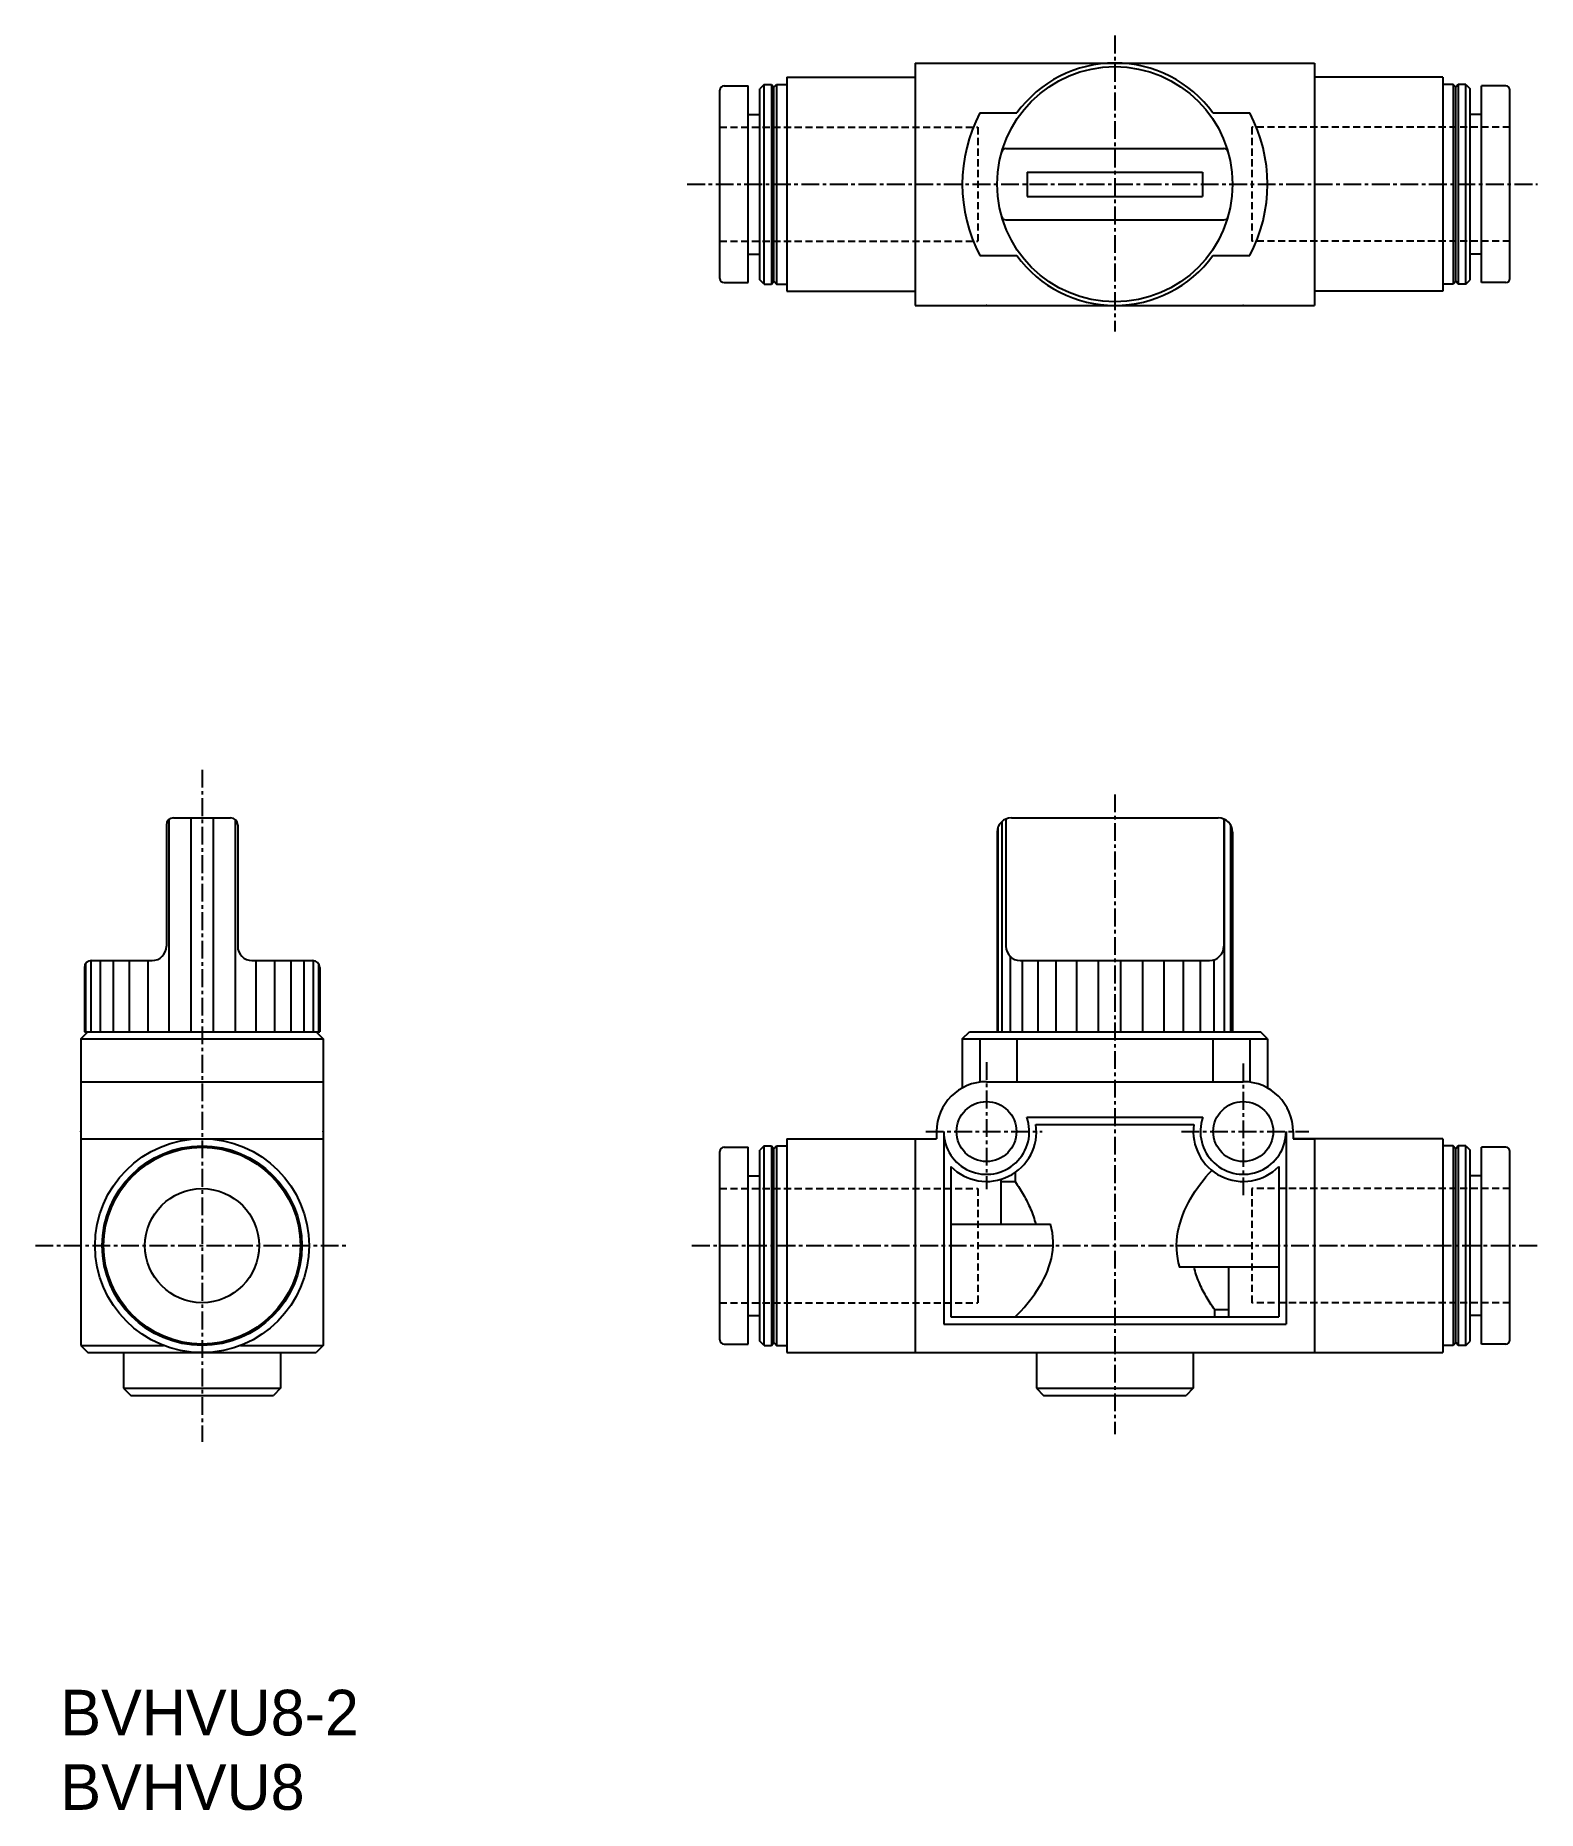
# Model space of a CAD drawing. Extents: x 96 to 201, y 145 to 269.
import ezdxf

# ---------------------------------------------------------------- set-up
doc = ezdxf.new("R2010")
doc.units = 0
doc.linetypes.add('CENTER', pattern=[2, 1.25, -0.25, 0.25, -0.25])
doc.linetypes.add('DASHED', pattern=[0.75, 0.5, -0.25])
doc.layers.get('0').update_dxf_attribs({"linetype": 'CONTINUOUS'})
doc.layers.add('CENTER', color=1, linetype='CENTER')

msp = doc.modelspace()

# ---------------------------------------------------------------- linework, layer by layer
at = {"color": 7, "linetype": 'CONTINUOUS'}
for p, q in [((157.61, 267.12), (185.61, 267.12)), ((157.61, 267.12), (157.61, 250.12)), ((185.61, 267.12), (185.61, 250.12)), ((143.91, 252.02), (143.91, 265.22)), ((144.21, 265.52), (145.91, 265.52)), ((145.91, 251.72), (145.91, 265.52)), ((147.01, 265.62), (146.71, 265.32)), ((146.71, 251.92), (146.71, 265.32)), ((147.01, 251.62), (147.01, 265.62)), ((147.01, 265.62), (147.53, 265.62)), ((147.53, 265.62), (147.53, 251.62)), ((147.53, 265.62), (147.71, 265.42)), ((147.71, 265.42), (147.88, 265.62)), ((147.71, 251.82), (147.71, 265.42)), ((147.88, 265.62), (147.88, 251.62)), ((147.88, 265.62), (148.61, 265.62)), ((148.61, 266.12), (157.61, 266.12)), ((148.61, 266.12), (148.61, 251.12)), ((194.61, 266.12), (185.61, 266.12)), ((194.61, 266.12), (194.61, 251.12)), ((195.33, 265.62), (194.61, 265.62)), ((195.33, 265.62), (195.33, 251.62)), ((195.51, 265.42), (195.33, 265.62)), ((195.68, 265.62), (195.51, 265.42)), ((195.51, 251.82), (195.51, 265.42)), ((195.68, 265.62), (195.68, 251.62)), ((196.21, 265.62), (195.68, 265.62)), ((196.21, 251.62), (196.21, 265.62)), ((196.21, 265.62), (196.51, 265.32)), ((196.51, 251.92), (196.51, 265.32)), ((199.01, 265.52), (197.31, 265.52)), ((197.31, 251.72), (197.31, 265.52)), ((199.31, 252.02), (199.31, 265.22)), ((145.91, 263.52), (146.71, 263.52)), ((162.15, 263.62), (164.74, 263.62)), ((178.48, 263.62), (181.07, 263.62)), ((197.31, 263.52), (196.51, 263.52)), ((163.97, 261.12), (179.25, 261.12)), ((165.46, 259.47), (177.76, 259.47)), ((165.46, 259.47), (165.46, 257.77)), ((177.76, 259.47), (177.76, 257.77)), ((165.46, 257.77), (177.76, 257.77)), ((163.97, 256.12), (179.25, 256.12)), ((145.91, 253.72), (146.71, 253.72)), ((162.15, 253.62), (164.74, 253.62)), ((178.48, 253.62), (181.07, 253.62)), ((197.31, 253.72), (196.51, 253.72)), ((144.21, 251.72), (145.91, 251.72)), ((147.01, 251.62), (146.71, 251.92)), ((147.01, 251.62), (147.53, 251.62)), ((147.53, 251.62), (147.71, 251.82)), ((147.71, 251.82), (147.88, 251.62)), ((147.88, 251.62), (148.61, 251.62)), ((195.33, 251.62), (194.61, 251.62)), ((195.51, 251.82), (195.33, 251.62)), ((195.68, 251.62), (195.51, 251.82)), ((196.21, 251.62), (195.68, 251.62)), ((196.21, 251.62), (196.51, 251.92)), ((199.01, 251.72), (197.31, 251.72)), ((148.61, 251.12), (157.61, 251.12)), ((194.61, 251.12), (185.61, 251.12)), ((157.61, 250.12), (185.61, 250.12)), ((105.61, 214.18), (109.61, 214.18)), ((106.82, 214.18), (106.82, 199.18)), ((108.39, 214.18), (108.39, 199.18)), ((164.36, 214.18), (178.86, 214.18)), ((105.11, 213.68), (105.11, 205.18)), ((105.28, 214.06), (105.28, 199.18)), ((109.93, 214.06), (109.93, 199.18)), ((110.11, 213.68), (110.11, 205.18)), ((163.36, 213.18), (163.36, 199.18)), ((163.4, 213.45), (163.4, 199.18)), ((163.69, 213.93), (163.69, 199.18)), ((163.97, 214.1), (163.97, 205.18)), ((179.25, 214.1), (179.25, 205.18)), ((179.27, 214.09), (179.27, 199.18)), ((179.71, 213.71), (179.71, 199.18)), ((179.86, 213.18), (179.86, 199.18)), ((99.81, 204.18), (99.81, 199.18)), ((99.86, 204.18), (104.11, 204.18)), ((100.46, 204.18), (100.46, 199.18)), ((101.37, 204.18), (101.37, 199.18)), ((102.51, 204.18), (102.51, 199.18)), ((103.82, 204.18), (103.82, 199.18)), ((111.11, 204.18), (115.36, 204.18)), ((111.39, 204.18), (111.39, 199.18)), ((112.7, 204.18), (112.7, 199.18)), ((113.84, 204.18), (113.84, 199.18)), ((114.75, 204.18), (114.75, 199.18)), ((115.4, 204.18), (115.4, 199.18)), ((164.28, 204.46), (164.28, 199.18)), ((164.97, 204.18), (178.25, 204.18)), ((165.12, 204.18), (165.12, 199.18)), ((166.21, 204.18), (166.21, 199.18)), ((167.48, 204.18), (167.48, 199.18)), ((168.91, 204.18), (168.91, 199.18)), ((170.44, 204.18), (170.44, 199.18)), ((172, 204.18), (172, 199.18)), ((173.55, 204.18), (173.55, 199.18)), ((175.04, 204.18), (175.04, 199.18)), ((176.39, 204.18), (176.39, 199.18)), ((177.58, 204.18), (177.58, 199.18)), ((178.55, 204.18), (178.55, 199.18)), ((99.36, 203.68), (99.36, 199.18)), ((99.44, 203.96), (99.44, 199.18)), ((115.77, 203.96), (115.77, 199.18)), ((115.86, 203.68), (115.86, 199.18)), ((99.11, 198.68), (99.61, 199.18)), ((99.36, 199.18), (115.86, 199.18)), ((115.61, 199.18), (116.11, 198.68)), ((160.91, 198.68), (161.41, 199.18)), ((161.41, 199.18), (181.81, 199.18)), ((182.31, 198.68), (181.81, 199.18)), ((99.11, 198.68), (99.11, 177.18)), ((99.11, 198.68), (116.11, 198.68)), ((116.11, 198.68), (116.11, 177.18)), ((160.91, 198.68), (182.31, 198.68)), ((160.91, 198.68), (160.91, 195.24)), ((162.15, 198.68), (162.15, 195.68)), ((164.74, 198.68), (164.74, 195.68)), ((178.48, 198.68), (178.48, 195.68)), ((181.07, 198.68), (181.07, 195.65)), ((182.31, 198.68), (182.31, 195.24)), ((99.11, 195.68), (116.11, 195.68)), ((162.61, 195.68), (180.61, 195.68)), ((165.44, 193.18), (177.78, 193.18)), ((159.11, 192.18), (159.11, 191.68)), ((159.61, 192.18), (159.61, 178.68)), ((166.07, 192.68), (177.15, 192.68)), ((183.61, 192.18), (183.61, 178.68)), ((184.11, 192.18), (184.11, 191.68)), ((99.11, 191.68), (116.11, 191.68)), ((143.91, 177.58), (143.91, 190.78)), ((144.21, 191.08), (145.91, 191.08)), ((145.91, 177.28), (145.91, 191.08)), ((147.01, 191.18), (146.71, 190.88)), ((146.71, 177.48), (146.71, 190.88)), ((147.01, 177.18), (147.01, 191.18)), ((147.01, 191.18), (147.53, 191.18)), ((147.53, 191.18), (147.53, 177.18)), ((147.53, 191.18), (147.71, 190.98)), ((147.71, 190.98), (147.88, 191.18)), ((147.71, 177.38), (147.71, 190.98)), ((147.88, 191.18), (147.88, 177.18)), ((147.88, 191.18), (148.61, 191.18)), ((148.61, 191.68), (148.61, 176.68)), ((148.61, 191.68), (159.11, 191.68)), ((157.61, 191.68), (157.61, 176.68)), ((194.61, 191.68), (184.11, 191.68)), ((184.11, 191.68), (185.61, 191.68)), ((185.61, 191.68), (185.61, 176.68)), ((194.61, 191.68), (194.61, 176.68)), ((195.33, 191.18), (194.61, 191.18)), ((195.33, 191.18), (195.33, 177.18)), ((195.51, 190.98), (195.33, 191.18)), ((195.68, 191.18), (195.51, 190.98)), ((195.51, 177.38), (195.51, 190.98)), ((195.68, 191.18), (195.68, 177.18)), ((196.21, 191.18), (195.68, 191.18)), ((196.21, 177.18), (196.21, 191.18)), ((196.21, 191.18), (196.51, 190.88)), ((196.51, 177.48), (196.51, 190.88)), ((197.31, 177.28), (197.31, 191.08)), ((199.01, 191.08), (197.31, 191.08)), ((199.31, 177.58), (199.31, 190.78)), ((160.11, 189.73), (160.11, 179.18)), ((164.61, 189.31), (164.61, 188.68)), ((183.11, 189.73), (183.11, 179.18)), ((145.91, 189.08), (146.71, 189.08)), ((163.61, 188.83), (163.61, 185.68)), ((163.61, 188.68), (164.61, 188.68)), ((197.31, 189.08), (196.51, 189.08)), ((160.11, 185.68), (167.1, 185.68)), ((183.11, 182.68), (176.12, 182.68)), ((179.61, 179.18), (179.61, 182.68)), ((145.91, 179.28), (146.71, 179.28)), ((179.61, 179.68), (178.61, 179.68)), ((178.61, 179.18), (178.61, 179.68)), ((197.31, 179.28), (196.51, 179.28)), ((159.61, 178.68), (183.61, 178.68)), ((160.11, 179.18), (183.11, 179.18)), ((99.11, 177.18), (104.91, 177.18)), ((99.11, 177.18), (99.61, 176.68)), ((110.3, 177.18), (116.11, 177.18)), ((116.11, 177.18), (115.61, 176.68)), ((144.21, 177.28), (145.91, 177.28)), ((147.01, 177.18), (146.71, 177.48)), ((147.01, 177.18), (147.53, 177.18)), ((147.53, 177.18), (147.71, 177.38)), ((147.71, 177.38), (147.88, 177.18)), ((147.88, 177.18), (148.61, 177.18)), ((195.33, 177.18), (194.61, 177.18)), ((195.51, 177.38), (195.33, 177.18)), ((195.68, 177.18), (195.51, 177.38)), ((196.21, 177.18), (195.68, 177.18)), ((196.21, 177.18), (196.51, 177.48)), ((199.01, 177.28), (197.31, 177.28)), ((99.61, 176.68), (115.61, 176.68)), ((102.11, 176.68), (102.11, 174.18)), ((113.11, 176.68), (113.11, 174.18)), ((148.61, 176.68), (194.61, 176.68)), ((166.11, 176.68), (166.11, 174.18)), ((177.11, 176.68), (177.11, 174.18)), ((102.11, 174.18), (113.11, 174.18)), ((102.11, 174.18), (102.61, 173.68)), ((102.61, 173.68), (112.61, 173.68)), ((113.11, 174.18), (112.61, 173.68)), ((166.11, 174.18), (177.11, 174.18)), ((166.11, 174.18), (166.61, 173.68)), ((166.61, 173.68), (176.61, 173.68)), ((177.11, 174.18), (176.61, 173.68))]:
    msp.add_line(p, q, dxfattribs=at)
at = {"color": 3, "linetype": 'DASHED'}
for p, q in [((143.91, 262.62), (162.01, 262.62)), ((162.01, 262.62), (162.01, 254.62)), ((199.31, 262.62), (181.21, 262.62)), ((181.21, 262.62), (181.21, 254.62)), ((143.91, 254.62), (162.01, 254.62)), ((199.31, 254.62), (181.21, 254.62)), ((143.91, 188.18), (162.01, 188.18)), ((162.01, 188.18), (162.01, 180.18)), ((181.21, 188.18), (181.21, 180.18)), ((199.31, 188.18), (181.21, 188.18)), ((143.91, 180.18), (162.01, 180.18)), ((199.31, 180.18), (181.21, 180.18))]:
    msp.add_line(p, q, dxfattribs=at)
at = {"color": 7, "linetype": 'CONTINUOUS'}
for points in [[(176.16, 182.68, -0.118562), (176.03, 185.15, -0.083907), (176.92, 187.47, -0.05583), (178.4, 189.46)], [(164.61, 188.68, -0.02835), (165.21, 187.74, -0.031243), (165.7, 186.74, -0.036439), (166.06, 185.68)], [(164.61, 179.18, 0.056193), (166.17, 181.05, 0.087186), (167.16, 183.27, 0.127526), (167.1, 185.68)], [(178.61, 179.68, -0.02835), (178, 180.62, -0.031243), (177.51, 181.62, -0.036439), (177.16, 182.68)]]:
    msp.add_lwpolyline(points, format="xyb", dxfattribs=at)
for centre, radius in [((171.61, 258.62), 8.25), ((162.61, 192.18), 2.1), ((180.61, 192.18), 2.1), ((107.61, 184.18), 7.5), ((107.61, 184.18), 7), ((107.61, 184.18), 6.9), ((107.61, 184.18), 4)]:
    msp.add_circle(centre, radius, dxfattribs=at)
for centre, radius, start, end in [((171.61, 258.62), 8.5, 36.0319, 143.9681), ((144.21, 265.22), 0.3, 90, 180), ((199.01, 265.22), 0.3, 0, 90), ((171.61, 258.62), 10.7, 152.1415, 207.8585), ((171.61, 258.62), 10.7, 332.1415, 27.8585), ((163.97, 260.82), 0.3, 90, 163.9348), ((179.25, 260.82), 0.3, 16.0652, 90), ((163.97, 256.42), 0.3, 196.0651, 270), ((179.25, 256.42), 0.3, 270, 343.9349), ((171.61, 258.62), 8.5, 216.0319, 323.9681), ((144.21, 252.02), 0.3, 180, 270), ((199.01, 252.02), 0.3, 270, 0), ((105.61, 213.68), 0.5, 90, 180), ((109.61, 213.68), 0.5, 0, 90), ((164.36, 213.18), 1, 90, 180), ((178.86, 213.18), 1, 0, 90), ((99.86, 203.68), 0.5, 90, 180), ((104.11, 205.18), 1, 270, 0), ((111.11, 205.18), 1, 180, 270), ((115.36, 203.68), 0.5, 0, 90), ((164.97, 205.18), 1, 180, 270), ((178.25, 205.18), 1, 270, 0), ((162.61, 192.18), 3.5, 90, 180), ((180.61, 192.18), 3.5, 0, 90), ((162.61, 192.18), 3, 180, 19.4712), ((180.61, 192.18), 3, 160.5288, 0), ((162.61, 192.18), 3.5, 224.4153, 8.2132), ((180.61, 192.18), 3.5, 171.7868, 315.5847), ((144.21, 190.78), 0.3, 90, 180), ((199.01, 190.78), 0.3, 0, 90), ((144.21, 177.58), 0.3, 180, 270), ((199.01, 177.58), 0.3, 270, 0)]:
    msp.add_arc(centre, radius, start, end, dxfattribs=at)
for p in [(162.61, 250.12), (180.61, 250.12), (99.11, 192.18), (116.11, 192.18)]:
    msp.add_point(p, dxfattribs=at)
at = {"layer": 'CENTER', "color": 1, "linetype": 'CENTER'}
for p, q in [((171.61, 269.05), (171.61, 248.3)), ((141.63, 258.62), (201.24, 258.62)), ((107.61, 217.56), (107.61, 170.43)), ((171.61, 215.82), (171.61, 170.95)), ((162.61, 197.05), (162.61, 188.13)), ((180.61, 196.96), (180.61, 187.68)), ((158.35, 192.18), (166.52, 192.18)), ((176.28, 192.18), (185.2, 192.18)), ((95.93, 184.18), (117.84, 184.18)), ((141.96, 184.18), (201.24, 184.18))]:
    msp.add_line(p, q, dxfattribs=at)
for p in [(162.61, 192.18), (180.61, 192.18)]:
    msp.add_point(p, dxfattribs=at)

# ---------------------------------------------------------------- texts
at = {"color": 7, "linetype": 'CONTINUOUS'}
for s, p in [('BVHVU8-2', (97.68, 149.83)), ('BVHVU8', (97.68, 144.61))]:
    msp.add_text(s, height=3.2, dxfattribs=at).set_placement(p)

doc.saveas('drawing.dxf')
